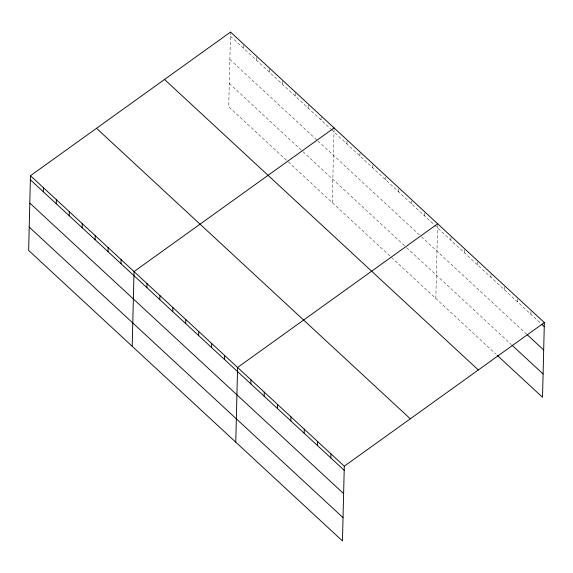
<?xml version="1.0" encoding="UTF-8"?>
<svg xmlns="http://www.w3.org/2000/svg" width="573" height="573" viewBox="0 0 573 573"><rect width="100%" height="100%" fill="white"/><g stroke="black" fill="none" stroke-linecap="round" stroke-linejoin="round"><path stroke-width="0.43" stroke-dasharray="2.87 2.15" d="M230.539 32.059L228.713 106.779L287.61 161.307M243.382 48.118L243.482 44.042M256.332 60.101L256.432 56.025M269.274 72.083L269.353 68.824M282.217 84.066L282.317 79.998M295.167 96.049L295.26 91.981M308.109 108.032L308.188 104.773M321.052 120.015L321.131 116.756M332.268 202.649L334.095 127.929M346.944 143.988L347.045 139.912M359.887 155.971L359.966 152.712M372.83 167.953L372.93 163.878M385.779 179.936L385.873 175.861M398.722 191.919L398.822 187.844M411.665 203.902L411.765 199.827M424.607 215.885L424.708 211.809M435.831 298.512L437.657 223.792M450.894 240.216L450.994 236.14M464.23 252.557L464.309 249.298M477.567 264.905L477.667 260.83M490.903 277.253L491.004 273.178M504.24 289.601L504.34 285.526M517.577 301.942L517.677 297.874M530.913 314.291L530.992 311.032M230.439 36.135L330.764 129.004M331.409 129.605L541.077 323.702M229.873 59.449L317.249 140.335M317.893 140.937L420.804 236.198M421.449 236.799L526.53 334.08M229.286 83.465L405.978 247.042M406.622 247.636L511.338 344.574M288.262 161.901L496.161 354.365"/><path stroke-width="0.86" d="M30.476 175.718L28.65 250.437L342.461 540.941L344.287 466.221L30.476 175.718L230.539 32.059L544.35 322.563L542.524 397.282L497.436 355.539M43.319 191.776L43.419 187.7M56.269 203.759L56.369 199.683M69.211 215.742L69.312 211.666M82.154 227.725L82.254 223.649M95.097 239.707L95.197 235.632M108.046 251.69L108.147 247.615M120.989 263.673L121.089 259.598M132.205 346.3L134.032 271.581L334.095 127.929M146.881 287.639L146.982 283.563M159.824 299.622L159.924 295.546M172.767 311.605L172.867 307.536M185.709 323.587L185.81 319.519M198.659 335.57L198.759 331.502M211.602 347.553L211.702 343.485M224.544 359.536L224.645 355.468M235.768 442.17L237.594 367.451L437.657 223.792M250.831 383.867L250.931 379.799M264.167 396.215L264.268 392.14M277.504 408.563L277.604 404.488M290.84 420.911L290.941 416.836M304.177 433.252L304.277 429.184M317.514 445.601L317.614 441.525M330.85 457.949L330.95 453.873M344.287 466.221L544.35 322.563M541.707 324.289L544.25 326.639M527.167 334.668L543.684 349.953M511.976 345.161L543.097 373.968M164.515 79.468L478.326 369.972M96.5 128.309L410.311 418.813M30.376 179.793L344.187 470.297M29.81 203.1L343.621 493.604M29.223 227.123L343.034 517.627"/></g></svg>
